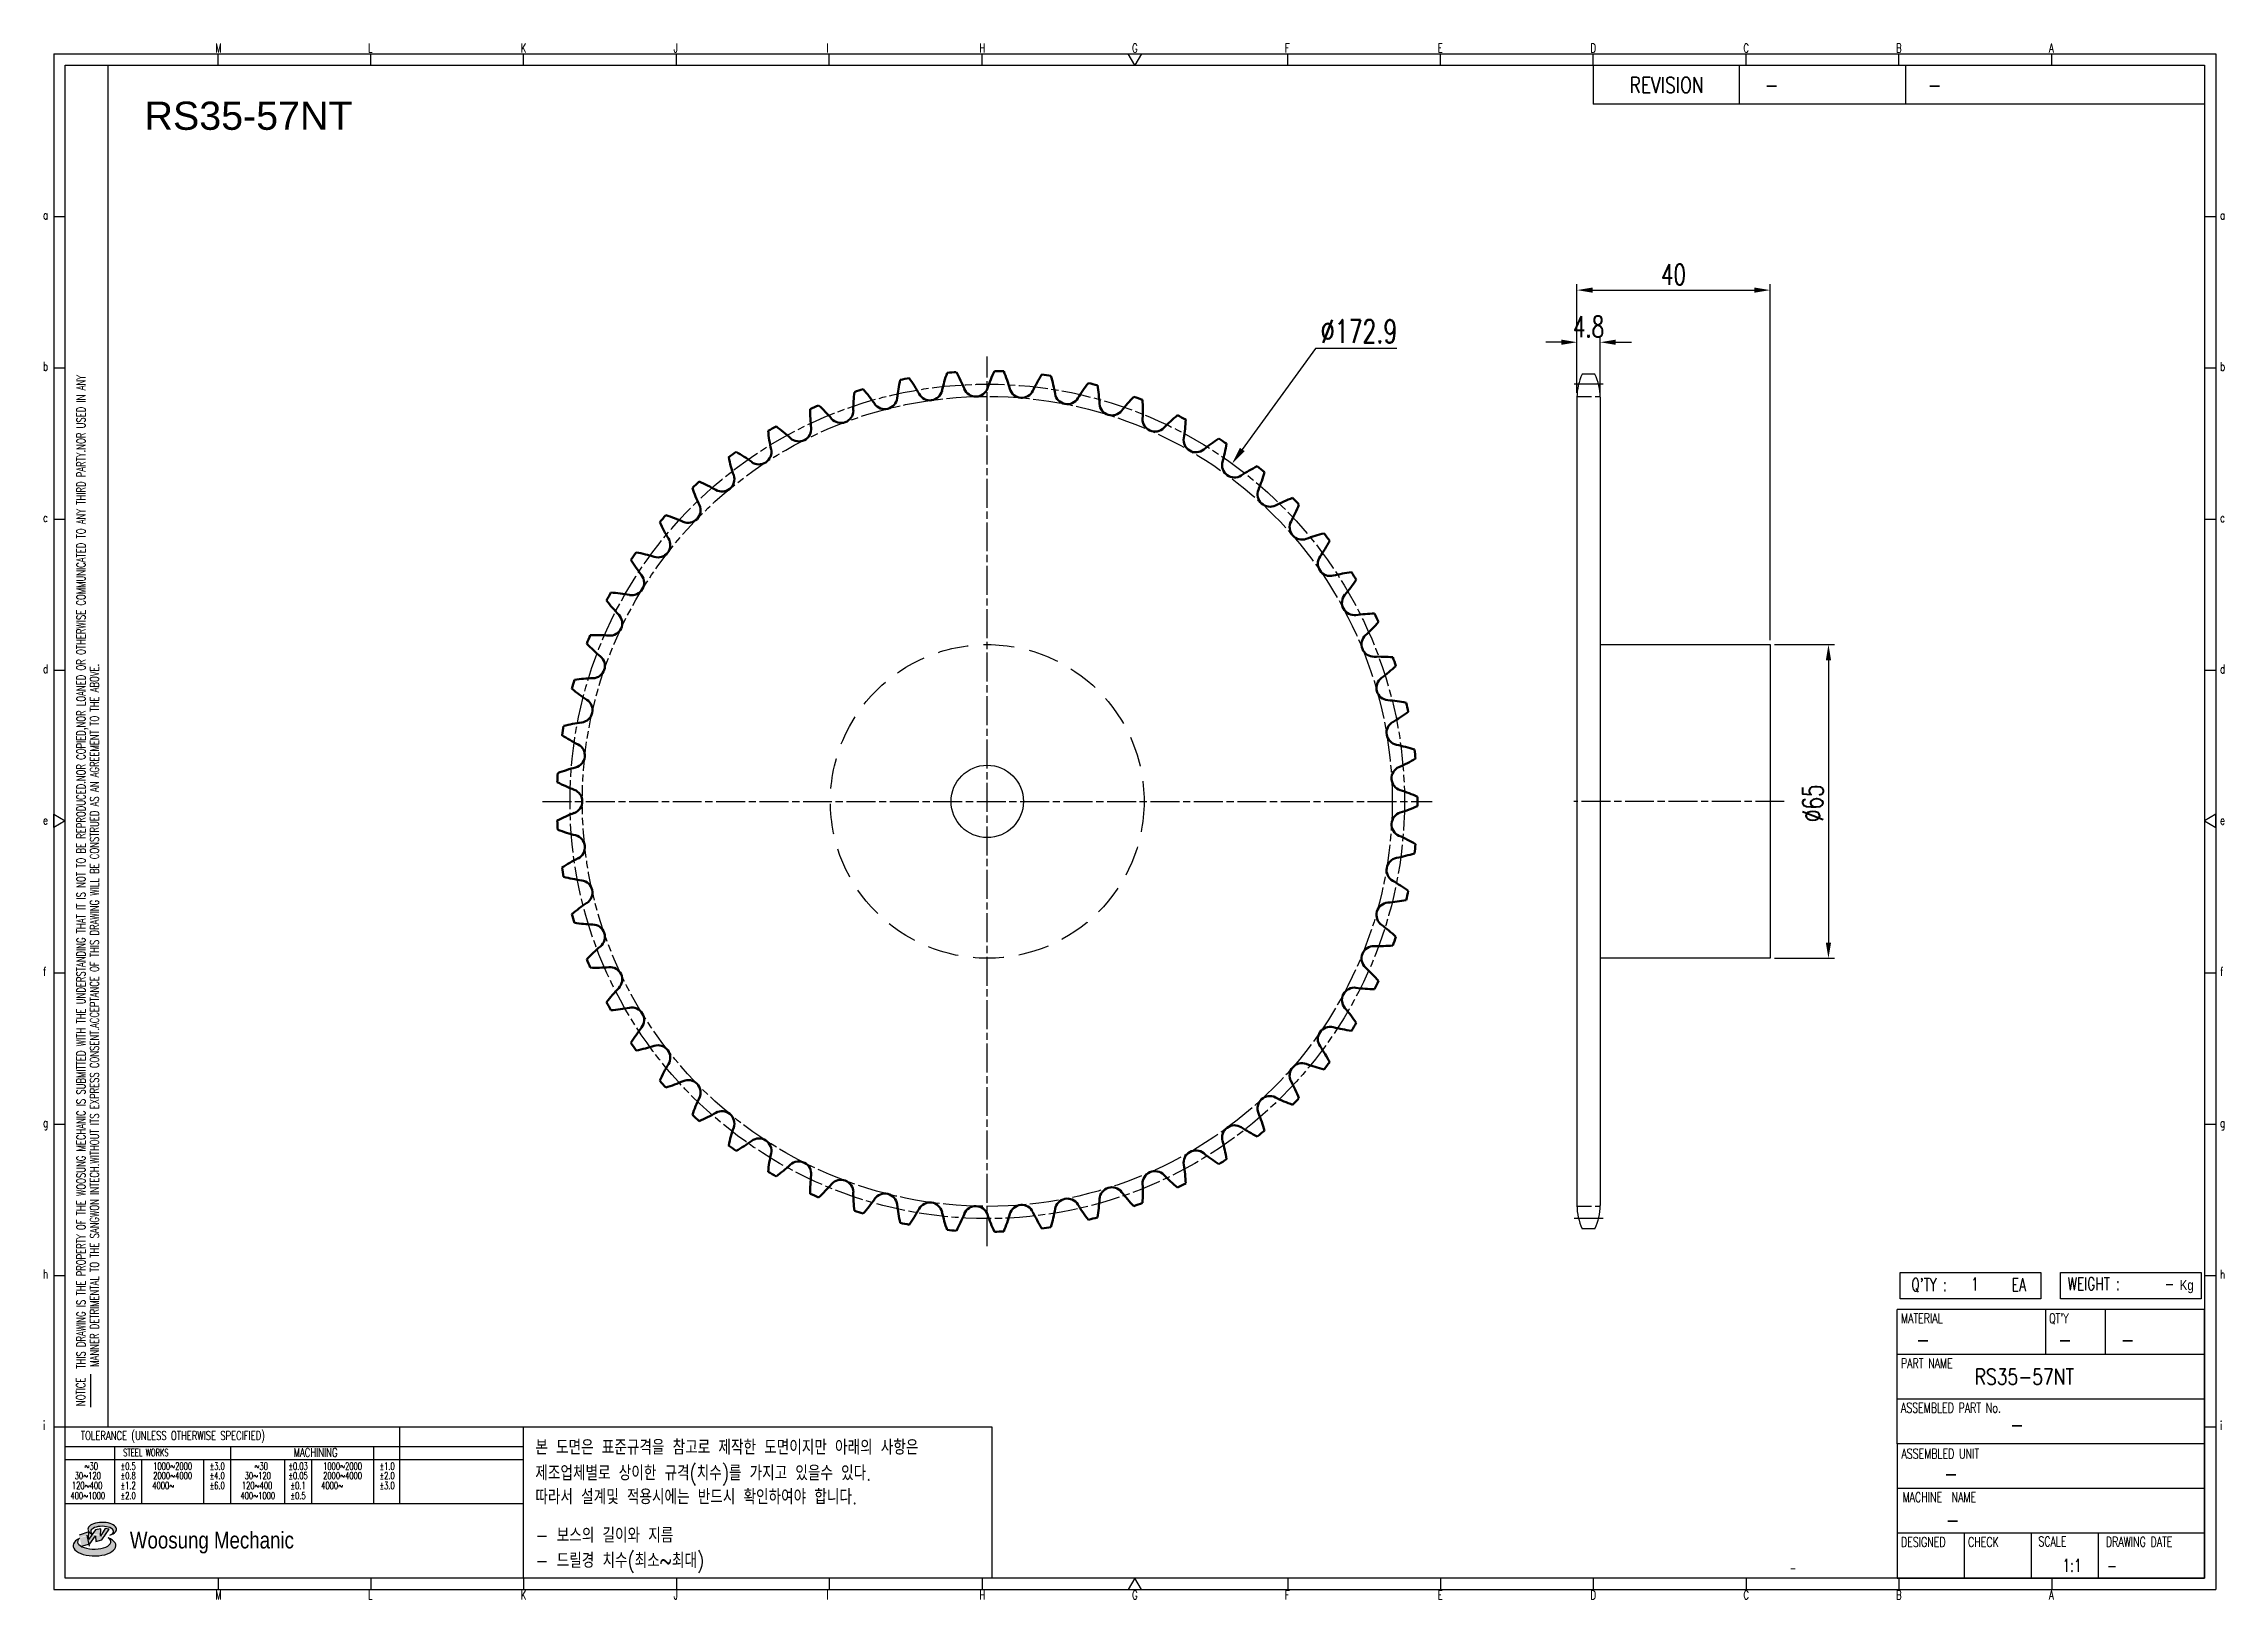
# Model space of a CAD drawing. Header units: millimetres. Extents: x -44812 to -44360, y 1096 to 1418.
import ezdxf
from ezdxf.enums import TextEntityAlignment as Align

# ---------------------------------------------------------------- set-up
doc = ezdxf.new("R2010")
doc.units = ezdxf.units.MM
for name, pattern in [('AM_ISO02W050', [7.5, 6, -1.5]), ('AM_ISO02W050x2', [3.75, 3, -0.75]), ('AM_ISO08W050', [18, 12, -1.5, 3, -1.5]), ('AM_ISO08W050x2', [9, 6, -0.75, 1.5, -0.75]), ('HIDDEN', [9.525, 6.35, -3.175])]:
    doc.linetypes.add(name, pattern=pattern)
for name, color, linetype, lineweight in [('AM_0N', 7, 'Continuous', 50), ('AM_3N', 6, 'AM_ISO02W050', 25), ('AM_7', 4, 'AM_ISO08W050', 25), ('AM_7N', 4, 'AM_ISO08W050', 25)]:
    doc.layers.add(name, color=color, linetype=linetype, lineweight=lineweight)
for name, color, linetype in [('HL', 2, 'HIDDEN'), ('S-DIM', 7, 'Continuous'), ('TITLE', 7, 'Continuous'), ('도면레이아웃', 7, 'Continuous')]:
    doc.layers.add(name, color=color, linetype=linetype)
doc.styles.add('HAN', font='ROMANS.shx', dxfattribs={"width": 0.7, "bigfont": 'whgtxt.shx'})
doc.styles.add('HKD_ST2', font='romans.shx', dxfattribs={"width": 0.7, "height": 4, "bigfont": '@extfont2.shx'})
doc.styles.add('HSG', font='SIMPLEX.shx', dxfattribs={"width": 0.7, "bigfont": 'HSG.shx'})
doc.styles.add('ROMANS', font='romans.shx', dxfattribs={"width": 0.7, "bigfont": 'whgtxt.shx'})
doc.styles.add('SLDTEXTSTYLE4', font='arial.ttf', dxfattribs={"width": 0.8})
doc.styles.get("Standard").update_dxf_attribs({"font": 'arial.ttf'})
doc.dimstyles.new('APP10', dxfattribs={"dimscale": 2, "dimtxt": 2.4, "dimasz": 1.8, "dimexe": 0.7, "dimexo": 0.5, "dimgap": 0.6, "dimtad": 1, "dimtoh": 1, "dimdec": 1, "dimrnd": 0.01, "dimzin": 9, "dimdsep": 46, "dimtxsty": 'HSG', "dimcen": 0, "dimclrd": 1, "dimclre": 1, "dimclrt": 256, "dimazin": 2, "dimtp": 1, "dimtm": 1, "dimtfac": 0.5, "dimtdec": 1, "dimtofl": 0, "dimtmove": 0, "dimatfit": 3, "dimfxl": 0, "dimtvp": 1, "dimtolj": 2, "dimlwd": -1, "dimlwe": -1, "dimarcsym": 0})
doc.dimstyles.new('APP8', dxfattribs={"dimscale": 1.8, "dimtxt": 2.4, "dimasz": 1.8, "dimexe": 0.7, "dimexo": 0.5, "dimgap": 0.6, "dimtad": 1, "dimtoh": 1, "dimdec": 1, "dimrnd": 0.01, "dimzin": 9, "dimdsep": 46, "dimtxsty": 'HSG', "dimcen": 0, "dimclrd": 1, "dimclre": 1, "dimclrt": 256, "dimazin": 2, "dimtp": 1, "dimtm": 1, "dimtfac": 0.5, "dimtdec": 1, "dimtofl": 0, "dimtmove": 0, "dimatfit": 3, "dimfxl": 0, "dimtvp": 1, "dimtolj": 2, "dimlwd": -1, "dimlwe": -1, "dimarcsym": 0})

# ---------------------------------------------------------------- blocks, each defined once
blk = doc.blocks.new('SUYWSHJH')
at = {"layer": '도면레이아웃'}
h = blk.add_hatch(color=10, dxfattribs=at)
h.paths.add_polyline_path([(1.544, 35.177), (1.554, 34.966), (1.779, 35.034), (2.054, 35.422), (1.908, 35.446), (1.728, 35.167), (1.741, 35.439), (1.547, 35.405), (1.292, 35.041), (1.295, 35.33), (0.943, 35.208), (1.03, 34.8), (1.336, 34.885)])
edge = h.paths.add_edge_path()
edge.add_ellipse((1.795, 35.421), major_axis=(-0.53, 0), ratio=0.487785, start_angle=122.36065, end_angle=403.39574)
edge.add_line((1.411, 35.244), (1.419, 35.261))
edge.add_ellipse((1.798, 35.344), major_axis=(-0.423, 0), ratio=0.444396, start_angle=131.58977, end_angle=386.19408, ccw=False)
edge = h.paths.add_edge_path()
edge.add_ellipse((1.512, 34.815), major_axis=(-0.793, 0), ratio=0.480113, start_angle=314.67633, end_angle=590.85213)
edge.add_ellipse((1.501, 34.958), major_axis=(-0.62, 0), ratio=0.43311, start_angle=331.7024, end_angle=574.42495, ccw=False)
for p, q in [((0, 90.118), (80.15, 90.118)), ((0, 90.118), (0, 33.191)), ((6.089, 89.693), (6.089, 90.118)), ((11.753, 89.693), (11.753, 90.118)), ((17.418, 89.693), (17.418, 90.118)), ((23.082, 89.693), (23.082, 90.118)), ((28.746, 89.693), (28.746, 90.118)), ((34.411, 89.693), (34.411, 90.118)), ((45.739, 89.693), (45.739, 90.118)), ((51.404, 89.693), (51.404, 90.118)), ((57.068, 89.693), (57.068, 90.118)), ((62.732, 89.693), (62.732, 90.118)), ((68.397, 89.693), (68.397, 90.118)), ((74.061, 89.693), (74.061, 90.118)), ((80.15, 90.118), (80.15, 33.191)), ((0, 84.085), (0.425, 84.085)), ((79.725, 84.085), (80.15, 84.085)), ((0, 78.478), (0.425, 78.478)), ((79.725, 78.478), (80.15, 78.478)), ((0, 72.87), (0.425, 72.87)), ((79.725, 72.87), (80.15, 72.87)), ((0, 67.262), (0.425, 67.262)), ((79.725, 67.262), (80.15, 67.262)), ((0, 56.047), (0.425, 56.047)), ((79.725, 56.047), (80.15, 56.047)), ((0, 50.439), (0.425, 50.439)), ((79.725, 50.439), (80.15, 50.439)), ((0, 44.832), (0.425, 44.832)), ((79.725, 44.832), (80.15, 44.832)), ((1.377, 39.947), (1.377, 41.174)), ((0, 39.224), (0.425, 39.224)), ((79.725, 39.224), (80.15, 39.224)), ((0, 33.191), (80.15, 33.191)), ((6.089, 33.616), (6.089, 33.191)), ((11.753, 33.616), (11.753, 33.191)), ((17.418, 33.616), (17.418, 33.191)), ((23.082, 33.616), (23.082, 33.191)), ((28.746, 33.616), (28.746, 33.191)), ((34.411, 33.616), (34.411, 33.191)), ((45.739, 33.616), (45.739, 33.191)), ((51.404, 33.616), (51.404, 33.191)), ((57.068, 33.616), (57.068, 33.191)), ((62.732, 33.616), (62.732, 33.191)), ((68.397, 33.616), (68.397, 33.191)), ((74.061, 33.616), (74.061, 33.191))]:
    blk.add_line(p, q)
at = {"color": 2}
for p, q in [((2.017, 39.224), (2.017, 89.693)), ((0.425, 39.224), (17.418, 39.224)), ((12.816, 39.224), (12.816, 36.382)), ((17.418, 33.616), (17.418, 39.224)), ((0.425, 38.487), (17.418, 38.487)), ((0.425, 38.012), (17.418, 38.012)), ((2.257, 38.487), (2.257, 36.382)), ((3.257, 38.012), (3.257, 36.382)), ((5.557, 38.012), (5.557, 36.382)), ((6.557, 38.5), (6.557, 36.382)), ((8.557, 38.012), (8.557, 36.382)), ((9.557, 38.026), (9.557, 36.382)), ((11.857, 38.487), (11.857, 36.382)), ((0.425, 36.382), (17.418, 36.382))]:
    blk.add_line(p, q, dxfattribs=at)
at = {"color": 6, "ltscale": 0.5}
for p, q in [((57.068, 89.693), (57.068, 88.246)), ((62.47, 89.693), (62.47, 88.246)), ((68.635, 89.693), (68.635, 88.246)), ((79.725, 88.246), (57.068, 88.246)), ((68.336, 38.59), (68.336, 43.563)), ((79.725, 43.563), (68.336, 43.563)), ((73.827, 43.563), (73.827, 41.905)), ((76.037, 43.563), (76.037, 41.905)), ((79.725, 38.59), (79.725, 43.563)), ((79.725, 41.905), (68.336, 41.905)), ((79.725, 40.248), (68.336, 40.248)), ((68.336, 38.59), (68.336, 33.616)), ((79.725, 38.59), (68.336, 38.59)), ((79.725, 33.616), (79.725, 38.59)), ((79.725, 36.932), (68.336, 36.932)), ((79.725, 35.274), (68.336, 35.274)), ((70.822, 33.616), (70.822, 35.274)), ((73.309, 33.616), (73.309, 35.274)), ((75.796, 33.616), (75.796, 35.274)), ((68.336, 33.616), (79.725, 33.616))]:
    blk.add_line(p, q, dxfattribs=at)
for points in [[(40.075, 89.693), (39.83, 90.118), (40.32, 90.118)], [(0.425, 89.693), (79.725, 89.693), (79.725, 33.616), (0.425, 33.616)], [(0.425, 61.679), (0, 61.433), (0, 61.924)], [(79.725, 61.679), (80.15, 61.433), (80.15, 61.924)], [(40.075, 33.616), (39.83, 33.191), (40.32, 33.191)]]:
    blk.add_lwpolyline(points, close=True)
at = {"layer": 'TITLE', "color": 20}
for p, q in [((68.449, 43.961), (68.449, 44.936)), ((68.449, 44.936), (73.654, 44.936)), ((73.654, 44.936), (73.654, 43.961)), ((74.39, 43.961), (74.39, 44.936)), ((74.39, 44.936), (79.595, 44.936)), ((79.595, 44.936), (79.595, 43.961)), ((73.654, 43.961), (68.449, 43.961)), ((79.595, 43.961), (74.39, 43.961))]:
    blk.add_line(p, q, dxfattribs=at)
at = {"layer": '도면레이아웃'}
for p, q in [((1.295, 35.33), (0.943, 35.208)), ((1.03, 34.8), (1.336, 34.885)), ((1.224, 35.208), (1.311, 34.8)), ((1.224, 35.208), (1.224, 35.208)), ((1.547, 35.405), (1.292, 35.041)), ((1.292, 35.041), (1.295, 35.33)), ((1.336, 34.885), (1.544, 35.177)), ((1.419, 35.261), (1.411, 35.244)), ((1.544, 35.177), (1.554, 34.966)), ((1.741, 35.439), (1.547, 35.405)), ((1.554, 34.966), (1.779, 35.034)), ((1.908, 35.446), (1.728, 35.167)), ((1.728, 35.167), (1.741, 35.439)), ((1.779, 35.034), (2.054, 35.422)), ((2.054, 35.422), (1.908, 35.446))]:
    blk.add_line(p, q, dxfattribs=at)
for centre, major_axis, ratio, start_param, end_param in [((1.795, 35.421), (-0.53, 0), 0.487785, 2.135596, 7.040584), ((1.512, 34.815), (-0.793, 0), 0.480113, 5.492138, 10.312315), ((1.501, 34.958), (-0.62, 0), 0.43311, 5.789299, 10.025607), ((1.798, 35.344), (-0.423, 0), 0.444396, 2.296675, 6.740358)]:
    blk.add_ellipse(centre, major_axis=major_axis, ratio=ratio, start_param=start_param, end_param=end_param, dxfattribs=at)
at = {"color": 4, "style": 'HKD_ST2', "width": 0.7}
for s, p in [('M', (5.988, 90.164)), ('L', (11.652, 90.164)), ('K', (17.316, 90.164)), ('J', (22.981, 90.164)), ('I', (28.645, 90.164)), ('H', (34.309, 90.164)), ('G', (39.974, 90.164)), ('F', (45.638, 90.164)), ('E', (51.302, 90.164)), ('D', (56.967, 90.164)), ('C', (62.631, 90.164)), ('B', (68.295, 90.164)), ('A', (73.96, 90.164)), ('a', (-0.395, 83.976)), ('a', (80.305, 83.97)), ('b', (-0.395, 78.368)), ('b', (80.305, 78.362)), ('c', (-0.395, 72.76)), ('c', (80.305, 72.754)), ('d', (-0.395, 67.153)), ('d', (80.305, 67.147)), ('e', (-0.395, 61.545)), ('e', (80.305, 61.539)), ('f', (-0.395, 55.937)), ('f', (80.305, 55.931)), ('g', (-0.395, 50.33)), ('g', (80.305, 50.324)), ('h', (-0.395, 44.722)), ('h', (80.305, 44.716)), ('i', (-0.395, 39.114)), ('i', (80.305, 39.108)), ('M', (5.988, 32.824)), ('L', (11.652, 32.824)), ('K', (17.316, 32.824)), ('J', (22.981, 32.824)), ('I', (28.645, 32.824)), ('H', (34.309, 32.824)), ('G', (39.974, 32.824)), ('F', (45.638, 32.824)), ('E', (51.302, 32.824)), ('D', (56.967, 32.824)), ('C', (62.631, 32.824)), ('B', (68.295, 32.824)), ('A', (73.96, 32.824))]:
    blk.add_text(s, height=0.326, dxfattribs=at).set_placement(p)
for s, height, style, width, p in [('REVISION', 0.5806, 'HAN', 0.8, (58.415, 88.664)), ('-', 0.581, 'HAN', 0.8, (63.426, 88.664)), ('-', 0.581, 'HAN', 0.8, (69.468, 88.664)), ("Q'TY : ", 0.4746, 'HKD_ST2', 0.7, (68.857, 44.253)), ('1', 0.475, 'HKD_ST2', 0.7, (71.071, 44.275)), ('EA', 0.4746, 'HKD_ST2', 0.7, (72.578, 44.253)), ('WEIGHT : ', 0.4746, 'HKD_ST2', 0.7, (74.65, 44.286)), ('-', 0.581, 'HAN', 0.8, (69.029, 42.157)), ('-', 0.581, 'HAN', 0.8, (74.289, 42.157)), ('-', 0.581, 'HAN', 0.8, (76.623, 42.157)), ('-', 0.581, 'HAN', 0.8, (72.515, 39.013)), ('-', 0.581, 'HAN', 0.8, (70.067, 37.189)), ('-', 0.581, 'HAN', 0.8, (70.126, 35.48)), ('1:1', 0.4746, 'HKD_ST2', 0.7, (74.458, 33.848)), ('-', 0.475, 'HKD_ST2', 0.7, (76.112, 33.837))]:
    blk.add_text(s, height=height, dxfattribs=dict(style=style, width=width)).set_placement(p)
at = {"color": 1, "style": 'HKD_ST2', "width": 0.7}
for s, p in [(' THIS DRAWING IS THE PROPERTY OF THE WOOSUNG MECHANIC IS SUBMITTED WITH THE UNDERSTANDING THAT IT IS NOT TO BE REPRODUCED.NOR COPIED,NOR LOANED OR OTHERWISE COMMUNICATED TO ANY THIRD PARTY.NOR USED IN ANY', (1.173, 41.217)), ('MANNER DETRIMENTAL TO THE SANGWON INTECH.WITHOUT ITS EXPRESS CONSENT.ACCEPTANCE OF THIS DRAWING WILL BE CONSTRUED AS AN AGREEMENT TO THE ABOVE.', (1.672, 41.447))]:
    blk.add_text(s, height=0.326266, rotation=90, dxfattribs=at).set_placement(p)
at = {"style": 'HKD_ST2', "width": 0.7}
blk.add_text('-', height=0.475, dxfattribs=at).set_placement((78.613, 44.286), align=Align.RIGHT)
at = {"color": 4, "style": 'HKD_ST2', "width": 0.7}
for s, height, p in [('MATERIAL', 0.3651, (68.474, 43.425)), ("QT'Y", 0.3651, (73.965, 43.425)), ('PART NAME', 0.3651, (68.474, 41.756)), ('ASSEMBLED PART No.', 0.36511, (68.474, 40.109)), ('ASSEMBLED UNIT', 0.36511, (68.49, 38.408)), ('MACHINE  NAME', 0.36511, (68.532, 36.794)), ('DESIGNED', 0.3651, (68.474, 35.136)), ('CHECK', 0.3651, (70.961, 35.136)), ('SCALE', 0.3651, (73.566, 35.153)), ('DRAWING DATE', 0.36511, (76.071, 35.141))]:
    blk.add_text(s, height=height, dxfattribs=at).set_placement(p, align=Align.TOP_LEFT)
at = {"style": 'HKD_ST2', "width": 0.7}
blk.add_text('NOTICE', height=0.3263, rotation=90, dxfattribs=at).set_placement((1.163, 39.988))
for s, height, style, width, p in [('TOLERANCE (UNLESS OTHERWISE SPECIFIED)', 0.32627, 'HKD_ST2', 0.7, (4.417, 38.896)), ('-', 0.326, 'ROMANS', 0.65, (64.469, 33.975))]:
    blk.add_text(s, height=height, dxfattribs=dict(style=style, width=width)).set_placement(p, align=Align.MIDDLE_CENTER)
at = {"color": 4, "style": 'HKD_ST2', "width": 0.7}
for s, height, p in [('STEEL WORKS', 0.26101, (3.416, 38.268)), ('MACHINING', 0.3263, (9.707, 38.27)), ('%%P0.5', 0.261, (2.757, 37.762)), ('%%P0.8', 0.261, (2.757, 37.411)), ('%%P3.0', 0.261, (6.057, 37.762)), ('%%P4.0', 0.261, (6.057, 37.411)), ('%%P0.03', 0.261, (9.057, 37.762)), ('%%P0.05', 0.261, (9.057, 37.411)), ('%%P1.0', 0.261, (12.357, 37.762)), ('%%P2.0', 0.261, (12.357, 37.411)), ('%%P1.2', 0.261, (2.757, 37.045)), ('%%P2.0', 0.261, (2.757, 36.67)), ('%%P6.0', 0.261, (6.057, 37.045)), ('%%P0.1', 0.261, (9.057, 37.045)), ('%%P0.5', 0.261, (9.057, 36.67)), ('%%P3.0', 0.261, (12.357, 37.045))]:
    blk.add_text(s, height=height, dxfattribs=at).set_placement(p, align=Align.MIDDLE)
for s, height, p in [('30%%126120', 0.261, (1.263, 37.411)), ('%%12630', 0.261, (1.389, 37.762)), ('2000%%1264000', 0.26101, (4.407, 37.411)), ('1000%%1262000', 0.26101, (4.407, 37.762)), ('30%%126120', 0.261, (7.563, 37.411)), ('%%12630', 0.261, (7.689, 37.762)), ('2000%%1264000', 0.26101, (10.707, 37.411)), ('1000%%1262000', 0.26101, (10.707, 37.762)), ('400%%1261000', 0.26101, (1.263, 36.67)), ('120%%126400', 0.26101, (1.237, 37.045)), ('4000%%126', 0.261, (4.061, 37.045)), ('400%%1261000', 0.26101, (7.563, 36.67)), ('120%%126400', 0.26101, (7.537, 37.045)), ('4000%%126', 0.261, (10.321, 37.045))]:
    blk.add_text(s, height=height, dxfattribs=at).set_placement(p, align=Align.MIDDLE_CENTER)
at = {"color": 1, "style": 'SLDTEXTSTYLE4', "width": 0.8}
blk.add_text('Woosung Mechanic', height=0.61957, dxfattribs=at).set_placement((2.822, 34.711))
at = {"layer": 'TITLE', "width": 0.8}
blk.add_text('Kg', height=0.3789, dxfattribs=at).set_placement((78.807, 44.286))
blk = doc.blocks.new('*D666')
at = {"layer": 'Defpoints', "color": 0, "transparency": 16777216}
for p in [(-44454.4, 1293.34), (-44454.4, 1228.34), (-44442.29, 1228.34)]:
    blk.add_point(p, dxfattribs=at)
at = {"layer": 'S-DIM', "color": 1, "transparency": 16777216}
for p, q in [((-44453.5, 1293.34), (-44441.03, 1293.34)), ((-44442.29, 1290.1), (-44442.29, 1231.58)), ((-44453.5, 1228.34), (-44441.03, 1228.34))]:
    blk.add_line(p, q, dxfattribs=at)
for points in [[(-44442.83, 1290.1), (-44441.75, 1290.1), (-44442.29, 1293.34)], [(-44442.83, 1231.58), (-44441.75, 1231.58), (-44442.29, 1228.34)]]:
    blk.add_solid(points, dxfattribs=at)
at = {"layer": 'S-DIM', "transparency": 16777216, "insert": (-44445.53, 1260.46), "char_height": 4.32, "attachment_point": 5, "rotation": 90, "style": 'HSG'}
blk.add_mtext('\\A2;%%c65', dxfattribs=at)
blk = doc.blocks.new('*D667')
at = {"layer": 'Defpoints', "color": 0, "transparency": 16777216}
for p in [(-44489.6, 1355.98), (-44494.4, 1344.57), (-44489.6, 1344.57)]:
    blk.add_point(p, dxfattribs=at)
at = {"layer": 'S-DIM', "color": 1, "transparency": 16777216}
for p, q in [((-44497.64, 1355.98), (-44500.88, 1355.98)), ((-44494.4, 1345.47), (-44494.4, 1357.24)), ((-44489.6, 1345.47), (-44489.6, 1357.24)), ((-44486.36, 1355.98), (-44483.12, 1355.98))]:
    blk.add_line(p, q, dxfattribs=at)
for points in [[(-44497.64, 1356.52), (-44497.64, 1355.44), (-44494.4, 1355.98)], [(-44486.36, 1356.52), (-44486.36, 1355.44), (-44489.6, 1355.98)]]:
    blk.add_solid(points, dxfattribs=at)
at = {"layer": 'S-DIM', "transparency": 16777216, "insert": (-44492, 1359.22), "char_height": 4.32, "attachment_point": 5, "style": 'HSG'}
blk.add_mtext('\\A2;4.8', dxfattribs=at)
blk = doc.blocks.new('*D668')
at = {"layer": 'Defpoints', "color": 0, "transparency": 16777216}
for p in [(-44454.4, 1366.78), (-44494.4, 1344.57), (-44454.4, 1293.34)]:
    blk.add_point(p, dxfattribs=at)
at = {"layer": 'S-DIM', "color": 1, "transparency": 16777216}
for p, q in [((-44494.4, 1345.47), (-44494.4, 1368.04)), ((-44491.16, 1366.78), (-44457.64, 1366.78)), ((-44454.4, 1294.24), (-44454.4, 1368.04))]:
    blk.add_line(p, q, dxfattribs=at)
for points in [[(-44491.16, 1367.32), (-44491.16, 1366.24), (-44494.4, 1366.78)], [(-44457.64, 1367.32), (-44457.64, 1366.24), (-44454.4, 1366.78)]]:
    blk.add_solid(points, dxfattribs=at)
at = {"layer": 'S-DIM', "transparency": 16777216, "insert": (-44474.4, 1370.02), "char_height": 4.32, "attachment_point": 5, "style": 'HSG'}
blk.add_mtext('\\A2;40', dxfattribs=at)
blk = doc.blocks.new('*D669')
at = {"layer": 'Defpoints', "color": 0, "transparency": 16777216}
for p in [(-44565.85, 1330.84), (-44667.32, 1190.84)]:
    blk.add_point(p, dxfattribs=at)
at = {"layer": 'S-DIM', "color": 1, "transparency": 16777216}
for p, q in [((-44548.6, 1354.65), (-44563.74, 1333.76)), ((-44531.72, 1354.65), (-44548.6, 1354.65))]:
    blk.add_line(p, q, dxfattribs=at)
blk.add_solid([(-44564.23, 1334.11), (-44563.25, 1333.41), (-44565.85, 1330.84)], dxfattribs=at)
at = {"layer": 'S-DIM', "transparency": 16777216, "insert": (-44539.56, 1358.25), "char_height": 4.8, "attachment_point": 5, "style": 'HSG'}
blk.add_mtext('\\A2;∅172.9', dxfattribs=at)

msp = doc.modelspace()

# ---------------------------------------------------------------- linework, layer by layer
for p, q in [((-44490.67, 1349.37), (-44493.33, 1349.37)), ((-44494.4, 1344.57), (-44494.4, 1177.11)), ((-44489.6, 1344.57), (-44489.6, 1177.11)), ((-44490.67, 1172.31), (-44493.33, 1172.31))]:
    msp.add_line(p, q)
msp.add_lwpolyline([(-44489.6, 1293.34), (-44454.4, 1293.34), (-44454.4, 1228.34), (-44489.6, 1228.34)])
at = {"color": 4}
msp.add_lwpolyline([(-44712.66, 1131.28), (-44615.62, 1131.28), (-44615.62, 1099.93), (-44712.66, 1099.93)], close=True, dxfattribs=at)
msp.add_circle((-44616.59, 1260.84), 7.5)
for centre, start, end in [((-44483.1, 1344.57), 154.8633, 180), ((-44500.9, 1344.57), 0, 25.1367), ((-44483.1, 1177.11), 180, 205.1367), ((-44500.9, 1177.11), 334.8633, 0)]:
    msp.add_arc(centre, 11.3, start, end)
at = {"layer": 'AM_0N'}
for centre, radius, start, end in [((-44599.54, 1340.26), 35.97, 167.2804, 173.4211), ((-44616.59, 1260.84), 89.18, 100.4378, 101.6675), ((-44662.27, 1328.01), 35.97, 28.6842, 34.8248), ((-44590.91, 1337.9), 35.97, 160.9646, 167.1053), ((-44616.59, 1260.84), 89.18, 94.122, 95.3517), ((-44654.6, 1332.63), 35.97, 22.3684, 28.509), ((-44582.58, 1334.61), 35.97, 154.6489, 160.7895), ((-44616.59, 1260.84), 89.18, 87.8062, 89.0359), ((-44646.48, 1336.37), 35.97, 16.0526, 22.1932), ((-44574.68, 1330.42), 35.97, 148.3331, 154.4737), ((-44616.59, 1260.84), 89.18, 81.4904, 82.7201), ((-44637.99, 1339.2), 35.97, 9.7368, 15.8775), ((-44567.28, 1325.39), 35.97, 142.0173, 148.1579), ((-44616.59, 1260.84), 89.18, 75.1746, 76.4044), ((-44629.24, 1341.08), 35.97, 3.4211, 9.5617), ((-44616.59, 1260.84), 89.18, 113.0693, 114.2991), ((-44617.32, 1342.07), 35.97, 179.912, 186.0526), ((-44675.85, 1316.39), 35.97, 41.3158, 47.4564), ((-44608.38, 1341.65), 35.97, 173.5962, 179.7368), ((-44616.59, 1260.84), 89.18, 106.7535, 107.9833), ((-44669.38, 1322.57), 35.97, 35, 41.1406), ((-44637.82, 1344.68), 2.57, 215, 353.4211), ((-44628.47, 1346.5), 2.57, 208.6842, 347.1053), ((-44618.97, 1347.29), 2.57, 202.3684, 340.7895), ((-44609.45, 1347.03), 2.57, 196.0526, 334.4737), ((-44600.01, 1345.72), 2.57, 189.7368, 328.1579), ((-44590.77, 1343.38), 2.57, 183.4211, 321.8421), ((-44560.47, 1319.57), 35.97, 135.7015, 141.8421), ((-44616.59, 1260.84), 89.18, 68.8588, 70.0886), ((-44620.33, 1341.98), 35.97, 357.1053, 3.2459), ((-44616.59, 1260.84), 89.18, 119.3851, 120.6149), ((-44626.25, 1341.49), 35.97, 186.2278, 192.3684), ((-44681.6, 1309.54), 35.97, 47.6316, 53.7722), ((-44655.64, 1338), 2.57, 227.6316, 6.0526), ((-44646.91, 1341.83), 2.57, 221.3158, 359.7368), ((-44581.85, 1340.04), 2.57, 177.1053, 315.5263), ((-44554.35, 1313.04), 35.97, 129.3857, 135.5263), ((-44616.59, 1260.84), 89.18, 62.543, 63.7728), ((-44611.38, 1341.9), 35.97, 350.7895, 356.9301), ((-44616.59, 1260.84), 89.18, 125.7009, 126.9307), ((-44686.56, 1302.09), 35.97, 53.9474, 60.088), ((-44663.89, 1333.24), 2.57, 233.9474, 12.3684), ((-44573.35, 1335.74), 2.57, 170.7895, 309.2105), ((-44548.99, 1305.88), 35.97, 123.0699, 129.2105), ((-44616.59, 1260.84), 89.18, 56.2272, 57.457), ((-44602.5, 1340.84), 35.97, 344.4737, 350.6143), ((-44635.06, 1339.94), 35.97, 192.5436, 198.6842), ((-44565.37, 1330.52), 2.57, 164.4737, 302.8947), ((-44544.45, 1298.17), 35.97, 116.7541, 122.8947), ((-44616.59, 1260.84), 89.18, 49.9114, 51.1412), ((-44593.78, 1338.8), 35.97, 338.1579, 344.2985), ((-44616.59, 1260.84), 89.18, 132.0167, 133.2465), ((-44643.65, 1337.43), 35.97, 198.8594, 205), ((-44690.68, 1294.14), 35.97, 60.2632, 66.4038), ((-44671.56, 1327.6), 2.57, 240.2632, 18.6842), ((-44558.02, 1324.47), 2.57, 158.1579, 296.5789), ((-44616.59, 1260.84), 89.18, 138.3325, 139.5622), ((-44693.89, 1285.79), 35.97, 66.5789, 72.7196), ((-44678.57, 1321.14), 2.57, 246.5789, 25), ((-44540.78, 1290.01), 35.97, 110.4383, 116.5789), ((-44585.35, 1335.82), 35.97, 331.8421, 337.9827), ((-44616.59, 1260.84), 89.18, 43.5956, 44.8254), ((-44684.83, 1313.96), 2.57, 252.8947, 31.3158), ((-44651.91, 1333.99), 35.97, 205.1752, 211.3158), ((-44551.37, 1317.64), 2.57, 151.8421, 290.2632), ((-44538.03, 1281.49), 35.97, 104.1225, 110.2632), ((-44616.59, 1260.84), 89.18, 37.2799, 38.5096), ((-44616.59, 1260.84), 89.18, 144.6483, 145.878), ((-44659.75, 1329.66), 35.97, 211.491, 217.6316), ((-44696.16, 1277.13), 35.97, 72.8947, 79.0354), ((-44545.52, 1310.12), 2.57, 145.5263, 283.9474), ((-44577.29, 1331.93), 35.97, 325.5263, 331.6669), ((-44690.26, 1306.13), 2.57, 259.2105, 37.6316), ((-44536.23, 1272.72), 35.97, 97.8068, 103.9474), ((-44569.71, 1327.17), 35.97, 319.2105, 325.3511), ((-44616.59, 1260.84), 89.18, 30.9641, 32.1938), ((-44616.59, 1260.84), 89.18, 150.9641, 152.1938), ((-44667.05, 1324.49), 35.97, 217.8068, 223.9474), ((-44697.47, 1268.28), 35.97, 79.2105, 85.3511), ((-44540.53, 1302), 2.57, 139.2105, 277.6316), ((-44694.8, 1297.75), 2.57, 265.5263, 43.9474), ((-44535.42, 1263.81), 35.97, 91.491, 97.6316), ((-44562.69, 1321.61), 35.97, 312.8947, 319.0354), ((-44616.59, 1260.84), 89.18, 24.6483, 25.878), ((-44616.59, 1260.84), 89.18, 157.2799, 158.5096), ((-44673.75, 1318.55), 35.97, 224.1225, 230.2632), ((-44697.8, 1259.34), 35.97, 85.5263, 91.6669), ((-44536.47, 1293.39), 2.57, 132.8947, 271.3158), ((-44698.38, 1288.92), 2.57, 271.8421, 50.2632), ((-44535.58, 1254.86), 35.97, 85.1752, 91.3158), ((-44556.33, 1315.32), 35.97, 306.5789, 312.7196), ((-44616.59, 1260.84), 89.18, 18.3325, 19.5622), ((-44616.59, 1260.84), 89.18, 163.5956, 164.8254), ((-44679.75, 1311.91), 35.97, 230.4383, 236.5789), ((-44697.14, 1250.41), 35.97, 91.8421, 97.9827), ((-44533.37, 1284.37), 2.57, 126.5789, 265), ((-44700.97, 1279.75), 2.57, 278.1579, 56.5789), ((-44536.73, 1245.99), 35.97, 78.8594, 85), ((-44550.71, 1308.36), 35.97, 300.2632, 306.4038), ((-44616.59, 1260.84), 89.18, 12.0167, 13.2465), ((-44616.59, 1260.84), 89.18, 169.9114, 171.1412), ((-44684.99, 1304.66), 35.97, 236.7541, 242.8947), ((-44695.51, 1241.61), 35.97, 98.1579, 104.2985), ((-44531.29, 1275.08), 2.57, 120.2632, 258.6842), ((-44702.54, 1270.36), 2.57, 284.4737, 62.8947), ((-44538.85, 1237.29), 35.97, 72.5436, 78.6842), ((-44616.59, 1260.84), 89.18, 5.7009, 6.9307), ((-44616.59, 1260.84), 89.18, 176.2272, 177.457), ((-44692.91, 1233.05), 35.97, 104.4737, 110.6143), ((-44530.24, 1265.61), 2.57, 113.9474, 252.3684), ((-44545.88, 1300.82), 35.97, 293.9474, 300.088), ((-44689.39, 1296.87), 35.97, 243.0699, 249.2105), ((-44703.07, 1260.84), 2.57, 290.7895, 69.2105), ((-44541.91, 1228.89), 35.97, 66.2278, 72.3684), ((-44616.59, 1260.84), 89.18, 359.3851, 0.6149), ((-44689.39, 1224.82), 35.97, 110.7895, 116.9301), ((-44616.59, 1260.84), 89.18, 182.543, 183.7728), ((-44530.24, 1256.08), 2.57, 107.6316, 246.0526), ((-44541.91, 1292.8), 35.97, 287.6316, 293.7722), ((-44692.91, 1288.64), 35.97, 249.3857, 255.5263), ((-44702.54, 1251.33), 2.57, 297.1053, 75.5263), ((-44545.88, 1220.86), 35.97, 59.912, 66.0526), ((-44616.59, 1260.84), 89.18, 353.0693, 354.2991), ((-44684.99, 1217.03), 35.97, 117.1053, 123.2459), ((-44531.29, 1246.61), 2.57, 101.3158, 239.7368), ((-44538.85, 1284.39), 35.97, 281.3158, 287.4564), ((-44616.59, 1260.84), 89.18, 188.8588, 190.0886), ((-44695.51, 1280.07), 35.97, 255.7015, 261.8421), ((-44700.97, 1241.93), 2.57, 303.4211, 81.8421), ((-44550.71, 1213.33), 35.97, 53.5962, 59.7368), ((-44679.75, 1209.77), 35.97, 123.4211, 129.5617), ((-44533.37, 1237.31), 2.57, 95, 233.4211), ((-44536.73, 1275.7), 35.97, 275, 281.1406), ((-44616.59, 1260.84), 89.18, 346.7535, 347.9833), ((-44616.59, 1260.84), 89.18, 195.1746, 196.4044), ((-44697.14, 1271.28), 35.97, 262.0173, 268.1579), ((-44698.38, 1232.76), 2.57, 309.7368, 88.1579), ((-44556.33, 1206.37), 35.97, 47.2804, 53.4211), ((-44673.75, 1203.13), 35.97, 129.7368, 135.8775), ((-44536.47, 1228.3), 2.57, 88.6842, 227.1053), ((-44535.58, 1266.82), 35.97, 268.6842, 274.8248), ((-44616.59, 1260.84), 89.18, 340.4378, 341.6675), ((-44616.59, 1260.84), 89.18, 201.4904, 202.7201), ((-44697.8, 1262.35), 35.97, 268.3331, 274.4737), ((-44694.8, 1223.94), 2.57, 316.0526, 94.4737), ((-44562.69, 1200.07), 35.97, 40.9646, 47.1053), ((-44667.05, 1197.2), 35.97, 136.0526, 142.1932), ((-44540.53, 1219.68), 2.57, 82.3684, 220.7895), ((-44535.42, 1257.87), 35.97, 262.3684, 268.509), ((-44616.59, 1260.84), 89.18, 334.122, 335.3517), ((-44616.59, 1260.84), 89.18, 207.8062, 209.0359), ((-44697.47, 1253.41), 35.97, 274.6489, 280.7895), ((-44690.26, 1215.56), 2.57, 322.3684, 100.7895), ((-44569.71, 1194.51), 35.97, 34.6489, 40.7895), ((-44659.75, 1192.03), 35.97, 142.3684, 148.509), ((-44545.52, 1211.57), 2.57, 76.0526, 214.4737), ((-44536.23, 1248.96), 35.97, 256.0526, 262.1932), ((-44616.59, 1260.84), 89.18, 327.8062, 329.0359), ((-44616.59, 1260.84), 89.18, 214.122, 215.3517), ((-44696.16, 1244.55), 35.97, 280.9646, 287.1053), ((-44684.83, 1207.73), 2.57, 328.6842, 107.1053), ((-44551.37, 1204.05), 2.57, 69.7368, 208.1579), ((-44577.29, 1189.76), 35.97, 28.3331, 34.4737), ((-44616.59, 1260.84), 89.18, 321.4904, 322.7201), ((-44651.91, 1187.7), 35.97, 148.6842, 154.8248), ((-44616.59, 1260.84), 89.18, 220.4378, 221.6675), ((-44693.89, 1235.9), 35.97, 287.2804, 293.4211), ((-44678.57, 1200.54), 2.57, 335, 113.4211), ((-44585.35, 1185.87), 35.97, 22.0173, 28.1579), ((-44538.03, 1240.2), 35.97, 249.7368, 255.8775), ((-44643.65, 1184.26), 35.97, 155, 161.1406), ((-44558.02, 1197.22), 2.57, 63.4211, 201.8421), ((-44540.78, 1231.68), 35.97, 243.4211, 249.5617), ((-44616.59, 1260.84), 89.18, 315.1746, 316.4044), ((-44616.59, 1260.84), 89.18, 226.7535, 227.9833), ((-44690.68, 1227.55), 35.97, 293.5962, 299.7368), ((-44671.56, 1194.09), 2.57, 341.3158, 119.7368), ((-44635.06, 1181.75), 35.97, 161.3158, 167.4564), ((-44565.37, 1191.16), 2.57, 57.1053, 195.5263), ((-44544.45, 1223.52), 35.97, 237.1053, 243.2459), ((-44593.78, 1182.88), 35.97, 15.7015, 21.8421), ((-44616.59, 1260.84), 89.18, 233.0693, 234.2991), ((-44686.56, 1219.6), 35.97, 299.912, 306.0526), ((-44663.89, 1188.45), 2.57, 347.6316, 126.0526), ((-44573.35, 1185.95), 2.57, 50.7895, 189.2105), ((-44602.5, 1180.85), 35.97, 9.3857, 15.5263), ((-44616.59, 1260.84), 89.18, 308.8588, 310.0886), ((-44626.25, 1180.19), 35.97, 167.6316, 173.7722), ((-44616.59, 1260.84), 89.18, 239.3851, 240.6149), ((-44681.6, 1212.15), 35.97, 306.2278, 312.3684), ((-44655.64, 1183.68), 2.57, 353.9474, 132.3684), ((-44581.85, 1181.65), 2.57, 44.4737, 182.8947), ((-44611.38, 1179.78), 35.97, 3.0699, 9.2105), ((-44548.99, 1215.81), 35.97, 230.7895, 236.9301), ((-44616.59, 1260.84), 89.18, 302.543, 303.7728), ((-44617.32, 1179.62), 35.97, 173.9474, 180.088), ((-44616.59, 1260.84), 89.18, 245.7009, 246.9307), ((-44675.85, 1205.29), 35.97, 312.5436, 318.6842), ((-44646.91, 1179.86), 2.57, 0.2632, 138.6842), ((-44608.38, 1180.03), 35.97, 180.2632, 186.4038), ((-44637.82, 1177.01), 2.57, 6.5789, 145), ((-44590.77, 1178.31), 2.57, 38.1579, 176.5789), ((-44560.47, 1202.11), 35.97, 218.1579, 224.2985), ((-44620.33, 1179.7), 35.97, 356.7541, 2.8947), ((-44554.35, 1208.64), 35.97, 224.4737, 230.6143), ((-44616.59, 1260.84), 89.18, 296.2272, 297.457), ((-44616.59, 1260.84), 89.18, 252.0167, 253.2465), ((-44669.38, 1199.11), 35.97, 318.8594, 325), ((-44599.54, 1181.43), 35.97, 186.5789, 192.7196), ((-44662.27, 1193.68), 35.97, 325.1752, 331.3158), ((-44628.47, 1175.18), 2.57, 12.8947, 151.3158), ((-44590.91, 1183.78), 35.97, 192.8947, 199.0354), ((-44654.6, 1189.06), 35.97, 331.491, 337.6316), ((-44618.97, 1174.4), 2.57, 19.2105, 157.6316), ((-44582.58, 1187.08), 35.97, 199.2105, 205.3511), ((-44646.48, 1185.32), 35.97, 337.8068, 343.9474), ((-44609.45, 1174.66), 2.57, 25.5263, 163.9474), ((-44574.68, 1191.26), 35.97, 205.5263, 211.6669), ((-44637.99, 1182.49), 35.97, 344.1225, 350.2632), ((-44600.01, 1175.97), 2.57, 31.8421, 170.2632), ((-44567.28, 1196.3), 35.97, 211.8421, 217.9827), ((-44629.24, 1180.61), 35.97, 350.4383, 356.5789), ((-44616.59, 1260.84), 89.18, 289.9114, 291.1412), ((-44616.59, 1260.84), 89.18, 258.3325, 259.5622), ((-44616.59, 1260.84), 89.18, 264.6483, 265.878), ((-44616.59, 1260.84), 89.18, 270.9641, 272.1938), ((-44616.59, 1260.84), 89.18, 277.2799, 278.5096), ((-44616.59, 1260.84), 89.18, 283.5956, 284.8254)]:
    msp.add_arc(centre, radius, start, end, dxfattribs=at)
at = {"layer": 'AM_3N', "linetype": 'AM_ISO02W050x2'}
for p, q in [((-44494.4, 1344.73), (-44489.6, 1344.73)), ((-44494.4, 1176.96), (-44489.6, 1176.96))]:
    msp.add_line(p, q, dxfattribs=at)
at = {"layer": 'AM_7', "linetype": 'AM_ISO08W050x2'}
for p, q in [((-44488.95, 1347.3), (-44495.06, 1347.3)), ((-44451.44, 1260.84), (-44495.06, 1260.84)), ((-44451.44, 1260.84), (-44495.06, 1260.84)), ((-44451.44, 1260.84), (-44495.06, 1260.84)), ((-44451.44, 1260.84), (-44495.06, 1260.84)), ((-44488.95, 1174.39), (-44495.06, 1174.39))]:
    msp.add_line(p, q, dxfattribs=at)
for radius in [86.45, 83.91]:
    msp.add_circle((-44616.59, 1260.84), radius, dxfattribs=at)
at = {"layer": 'AM_7N', "linetype": 'AM_ISO08W050x2'}
for p, q in [((-44616.59, 1168.66), (-44616.59, 1353.02)), ((-44708.77, 1260.84), (-44524.41, 1260.84))]:
    msp.add_line(p, q, dxfattribs=at)
at = {"layer": 'HL'}
msp.add_circle((-44616.59, 1260.84), 32.5, dxfattribs=at)

# ---------------------------------------------------------------- block references
at = {"xscale": 5.589867528209523, "yscale": 5.589867528209523, "zscale": 5.589867528209523}
msp.add_blockref('SUYWSHJH', (-44810.02, 912.02), dxfattribs=at)

# ---------------------------------------------------------------- texts
at = {"color": 2}
msp.add_text('RS35-57NT', height=5.841, dxfattribs=at).set_placement((-44791.2, 1399.99))
at = {"style": 'HAN', "width": 0.8}
msp.add_text('RS35-57NT', height=3.246, dxfattribs=at).set_placement((-44411.98, 1140.01))
at = {"color": 4, "style": 'HAN', "width": 0.8}
for s, p in [('본 도면은 표준규격을 참고로 제작한 도면이지만 아래의 사항은', (-44710.23, 1125.48)), ('제조업체별로 상이한 규격(치수)를 가지고 있을수 있다.', (-44710.23, 1120.15)), ('따라서 설계및 적용시에는 반드시 확인하여야 합니다.', (-44710.23, 1115.21)), ('- 보스의 길이와 지름', (-44710.23, 1107.25)), ('- 드릴경 치수(최소~최대)', (-44710.23, 1102.02))]:
    msp.add_text(s, height=3.0709, dxfattribs=at).set_placement(p)

# ---------------------------------------------------------------- dimensions: what is measured, and where the dimension line sits
at = {"layer": 'S-DIM'}
dim = msp.add_linear_dim(base=(-44454.4, 1366.78), p1=(-44494.4, 1344.57), p2=(-44454.4, 1293.34), dimstyle='APP8', dxfattribs=at)
dim.commit()
dim.dimension.update_dxf_attribs({"geometry": '*D668', "text_midpoint": (-44474.4, 1370.02)})
dim = msp.add_diameter_dim_2p(p1=(-44667.32, 1190.84), p2=(-44565.85, 1330.84), dimstyle='APP10', dxfattribs=at)
dim.commit()
dim.dimension.update_dxf_attribs({"geometry": '*D669', "text_midpoint": (-44539.56, 1354.65), "dimtype": 163})
dim = msp.add_linear_dim(base=(-44489.6, 1355.98), p1=(-44494.4, 1344.57), p2=(-44489.6, 1344.57), dimstyle='APP8', dxfattribs=at)
dim.commit()
dim.dimension.update_dxf_attribs({"geometry": '*D667', "text_midpoint": (-44492, 1355.98), "dimtype": 160})
dim = msp.add_linear_dim(base=(-44442.29, 1228.34), p1=(-44454.4, 1293.34), p2=(-44454.4, 1228.34), angle=90, text='%%c<>', dimstyle='APP8', dxfattribs=at)
dim.commit()
dim.dimension.update_dxf_attribs({"geometry": '*D666', "text_midpoint": (-44442.29, 1260.46), "dimtype": 160})

doc.saveas('drawing.dxf')
